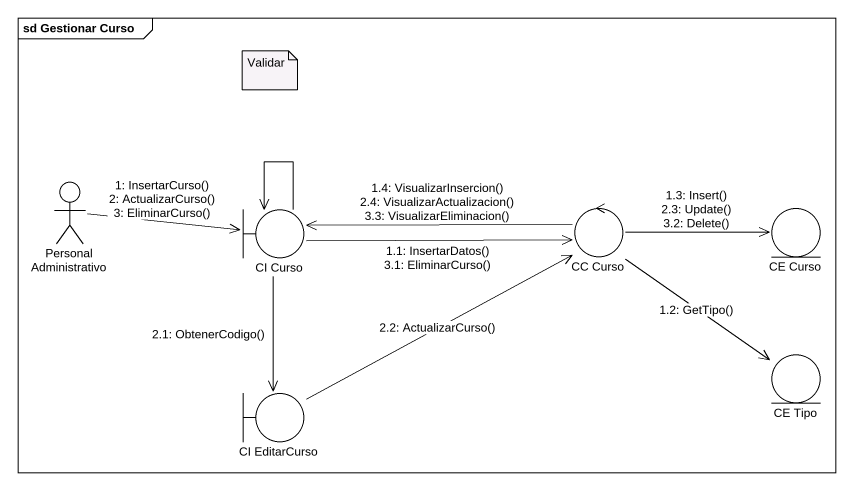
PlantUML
@startuml
mainframe sd Gestionar Curso
actor "Personal Administrativo" as Personal_Administrativo
boundary "CI Curso" as CI_Curso
control "CC Curso" as CC_Curso
entity "CE Curso" as CE_Curso
entity "CE Tipo" as CE_Tipo
boundary "CI EditarCurso" as CI_EditarCurso
CI_Curso --> CI_Curso
Personal_Administrativo -right-> CI_Curso : 1: InsertarCurso()\n2: ActualizarCurso()\n3: EliminarCurso()
CI_Curso -right-> CC_Curso : 1.1: InsertarDatos()\n3.1: EliminarCurso()
CC_Curso --> CE_Tipo : 1.2: GetTipo()
CC_Curso -right-> CE_Curso : 1.3: Insert()\n2.3: Update()\n3.2: Delete()
CC_Curso -left-> CI_Curso : 1.4: VisualizarInsercion()\n2.4: VisualizarActualizacion()\n3.3: VisualizarEliminacion()
CI_Curso --> CI_EditarCurso : 2.1: ObtenerCodigo()
CI_EditarCurso -right-> CC_Curso : 2.2: ActualizarCurso()
note as N1
  Validar
end note
@enduml
